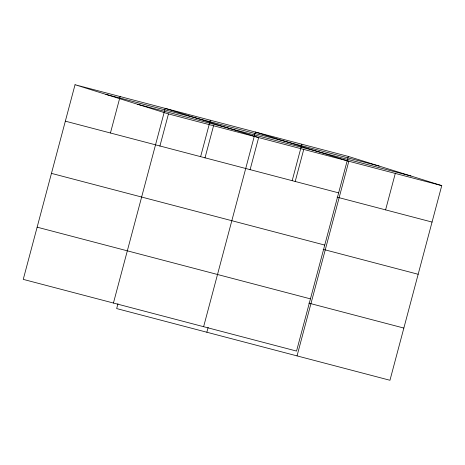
<?xml version="1.0" encoding="UTF-8"?>
<svg xmlns="http://www.w3.org/2000/svg" width="465" height="465" viewBox="0 0 465 465"><rect width="100%" height="100%" fill="white"/><g stroke="black" fill="none" stroke-linecap="round" stroke-linejoin="round"><path stroke-width="0.7" d="M75.039 84.729L23.25 279.378L296.542 351.075L348.332 156.426L75.039 84.729L168.458 113.925L441.75 185.622L389.961 380.271L116.669 308.574L117.965 303.697M110.438 132.996L120.133 96.557M113.437 303.041L165.226 108.386L258.645 137.582L250.065 169.818M159.879 146.161L168.458 113.925M200.624 156.659L210.32 120.22M204.972 157.99L213.551 125.753M203.624 326.697L255.413 132.048L348.831 161.245L297.036 355.894M206.855 332.231L208.151 327.36M292.177 180.682L301.872 144.237M295.159 181.652L303.738 149.416M385.595 209.872L395.291 173.433M105.869 94.36L379.161 166.063M137.628 104.288L410.921 175.991M65.344 121.167L338.636 192.87M337.055 197.143L432.055 222.067M51.452 173.375L324.744 245.078M323.163 249.35L418.163 274.274M37.142 227.17L310.434 298.867M308.847 303.139L403.847 328.063M348.332 156.426L441.75 185.622"/></g></svg>
